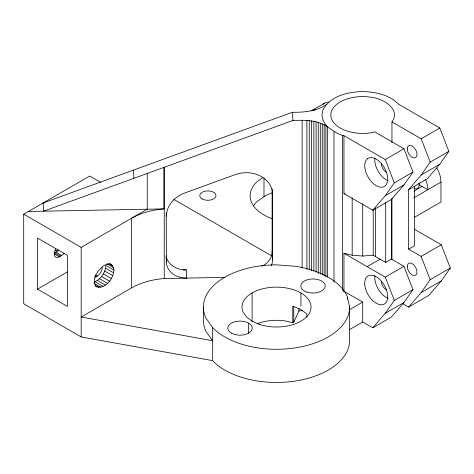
<?xml version="1.0" encoding="UTF-8"?>
<svg xmlns="http://www.w3.org/2000/svg" width="474" height="474" viewBox="0 0 474 474"><rect width="100%" height="100%" fill="white"/><g stroke="black" fill="none" stroke-linecap="round" stroke-linejoin="round"><path stroke-width="0.71" d="M349.391 329.679L362.705 321.994L362.705 302.092L343.952 291.267L343.952 253.264L352.188 255.231L362.705 256.031L373.216 255.231L385.688 262.43L391.429 259.112L391.429 199.441L403.931 184.943L412.978 172.074L403.931 148.747L374.715 131.879L370.958 132.779A31.894 18.415 0 0 1 330.811 114.992A31.894 18.415 0 0 1 370.958 97.206C382.085 98.302 401.407 108.582 391.951 121.931L391.951 142.662M327.516 277.142L327.516 126.724A40.628 23.457 0 0 1 323.458 108.925C331.32 95.523 348.301 91.997 362.705 91.535C375.438 91.956 389.432 94.64 398.557 104.203L439.825 128.021L448.848 151.33L439.825 164.223L427.299 178.805L414.377 186.27L414.371 245.84L408.629 249.158L421.149 256.387L430.173 279.696L421.149 292.582L408.624 307.063L402.45 303.49M93.864 282.149C100.648 279.488 105.584 272.71 105.898 265.422L113.944 270.062C113.813 278.238 104.647 290.639 95.695 286.207M257.169 323.724A34.537 19.938 0 0 1 285.455 320.981L292.766 322.729L293.773 322.148L298.922 311.051L298.922 308.165M408.624 307.063L428.751 295.444L441.276 280.964L450.3 268.077L441.276 244.768L414.288 229.185M326.87 104.167C316.94 111.218 304.249 112.451 292.428 112.273L43.104 202.979L43.578 211.179L292.896 120.467C302.062 120.165 311.56 119.863 320.294 123.145C328.944 125.977 334.745 134.035 343.952 135.683L343.952 193.588L372.76 210.219L385.255 195.726L394.303 182.851L412.978 172.074M408.629 249.158L408.624 189.63L421.167 174.995L430.214 162.12L448.848 151.33M362.705 321.994L372.76 327.801L385.255 313.308L394.303 300.433L412.978 289.65L403.931 266.329L391.429 259.112M372.76 327.801L391.429 317.017L403.931 302.525L412.978 289.65M262.78 177.637L257.352 181.406A46.725 26.977 0 0 0 271.969 218.609M408.624 189.63L414.377 186.27M436.821 167.992A20.317 11.732 60 0 1 440.542 177.572L440.956 182.105L413.737 197.883M349.646 307.069A73.132 42.222 0 0 1 295.444 347.851A73.132 42.222 0 0 1 213.182 328.18L205.876 317.995A73.132 42.222 0 0 1 276.514 264.848L295.444 266.281A73.132 42.222 0 0 1 347.158 296.137L349.646 307.069L349.646 340.243A73.132 42.222 0 0 1 295.444 381.025A73.132 42.222 0 0 1 213.182 361.354L212.672 360.649L81.161 336.925L23.7 303.751L23.7 214.183L89.776 176.032L100.535 182.247M58.361 249.922A7.11 4.106 -60 0 1 55.849 252.15L54.7 252.814L60.471 256.15M311.359 110.815L324.572 103.184M55.766 248.951A7.11 4.106 -60 0 0 54.682 255.907A7.11 4.106 -60 0 0 59.321 256.807L61.62 255.486A7.11 4.106 -60 0 0 64.138 253.252M23.7 214.183L81.161 247.357L147.236 209.206L147.236 173.472M37.487 289.152L67.367 306.405L67.367 255.314L37.487 238.067L37.487 289.152L67.349 271.916M94.948 277.379L97.247 276.052A7.11 4.106 -60 0 0 102.271 267.342M225.026 277.355L164.247 278.522L160.188 278.931A57.295 33.079 0 0 0 131.606 287.896L81.161 317.017L212.672 340.741L205.876 331.267A73.132 42.222 0 0 1 203.382 320.335L203.382 307.069M343.952 135.683L385.255 159.531L403.931 148.747M391.951 121.931L421.167 138.793L439.825 128.021M385.255 195.726L403.931 184.943M421.167 174.995L439.825 164.223M372.76 210.219L391.429 199.441M414.063 191.081L422.067 186.46M414.187 217.465L440.956 202.007L440.956 182.105M367.154 266.661L380.083 259.195M343.952 253.264L385.255 277.106L403.931 266.329M421.149 256.387L441.276 244.768M349.391 309.777L362.705 302.092M430.173 279.696L450.3 268.077M385.255 313.308L403.931 302.525M421.149 292.582L441.276 280.964M298.922 311.051L302.483 310.5M163.951 167.393L163.951 208.886L160.188 209.265A57.295 33.079 0 0 0 131.606 218.23L131.606 287.896M43.104 202.979L44.574 202.949M28.404 211.469L163.951 208.886M183.302 269.955L186.235 269.896L186.703 278.09A20.317 16.578 -3.3 0 1 166.404 261.891L166.125 257.115M343.952 193.588L345.321 193.919M342.909 291.018L343.952 291.267M113.944 270.062C110.803 252.049 86.304 278.896 96.933 286.924M419.194 184.801L427.815 189.778A20.317 11.732 60 0 0 425.397 179.172M173.834 199.388L271.916 256.013M110.181 263.769L111.42 264.486M109.073 263.609L112.788 265.754M106.846 263.728L113.647 267.656M105.607 268.166L113.647 272.811M104.742 271.063L112.788 275.708M103.373 273.913L111.42 278.558M101.59 276.526L109.636 281.171M55.511 250.035L57.36 251.102M55.849 252.15L61.62 255.486M95.333 274.944L97.247 276.052M94.818 275.975L96.098 276.715M99.51 278.718L107.557 283.363M54.125 253.809L59.321 256.807M97.283 280.347L105.323 284.993M94.984 281.675L103.024 286.32M94.604 283.695L100.796 287.268M95.001 285.33L98.716 287.475M421.167 138.793L430.214 162.12M385.255 159.531L394.303 182.851M385.255 277.106L394.303 300.433M292.428 112.273L292.896 120.467M272.437 191.466L272.597 259.853A20.317 16.578 -3.3 0 1 271.294 265.718M272.123 188.96L272.123 251.658L272.597 259.853M166.208 212.832L166.404 261.891M133.443 170.113L133.917 178.313M391.951 198.197L391.951 259.651M385.688 202.759L385.688 262.43M375.627 208.003L375.627 256.624M373.216 209.555L373.216 255.231M362.705 203.725L362.705 256.031M352.188 197.771L352.188 255.231M347.489 297.607L347.489 299.082M342.388 135.309L342.388 290.153M333.974 131.582L333.974 282M325.887 125.717L325.887 276.875M324.139 124.781L324.139 275.939M322.267 123.921L322.267 275.08M320.294 123.145L320.294 274.304M318.232 122.458L318.232 273.617M316.081 121.859L316.081 272.277M313.859 121.356L313.859 271.039M311.578 120.947L311.578 270.63M309.255 120.633L309.255 269.582M306.897 120.426L306.897 269.374M306.844 317.153L306.844 314.274L306.423 313.687L300.937 309.558L292.766 306.145L292.766 322.729M302.128 120.313L302.128 267.786M300.937 292.968L300.937 306.24M293.773 306.287L293.773 322.148M263.988 178.271L263.988 196.704M252.097 292.968L252.097 321.722M248.607 323.132L248.607 333.228M212.672 327.475L212.672 360.649M164.247 167.269L164.247 278.522M81.161 247.357L81.161 336.925M388.212 298.383A16.252 9.385 60 0 1 374.887 275.714M388.212 180.801A16.252 9.385 60 0 1 374.887 158.132M386.263 172.24A6.909 3.988 60 0 1 381.374 163.779M386.263 289.815A6.909 3.988 60 0 1 381.374 281.36M253.246 206.048A46.725 26.977 0 0 1 257.352 201.314L265.15 195.892A46.725 26.977 0 0 1 272.283 192.758M186.235 269.896A20.317 16.578 -3.3 0 1 166.101 255.859M418.998 182.97A8.123 4.693 60 0 1 413.95 188.379M311.904 110.531A20.317 11.732 60 0 1 315.672 109.879M323.108 104.321A20.317 11.732 60 0 1 328.885 102.248M166.404 216.245A30.614 24.986 -3.3 0 1 185.109 192.853L235.181 174.639A26.959 22 -3.3 0 1 272.597 194.198M272.123 251.658A20.317 16.578 -3.3 0 1 261.974 266.222M367.557 158.672L365.892 160.591A16.252 9.385 60 0 0 366.657 174.272L368.636 178.017A16.252 9.385 60 0 0 384.852 186.134A16.252 9.385 60 0 0 383.774 166.789A16.252 9.385 60 0 0 367.557 158.672M259.248 324.334L252.097 321.165L246.604 317.035L243.156 312.23A34.537 19.938 0 0 1 276.514 287.131A34.537 19.938 0 0 1 309.872 312.23A34.537 19.938 0 0 1 259.248 324.334M364.737 284.24A16.252 9.385 60 0 0 382.595 304.699A16.252 9.385 60 0 0 381.28 281.005A16.252 9.385 60 0 0 364.737 284.24M306.909 292.097A12.188 7.039 0 0 0 325.188 286A12.188 7.039 0 0 0 306.909 279.909A12.188 7.039 0 0 0 306.909 292.097M231.454 333.133A12.188 7.039 0 0 0 251.818 329.922A12.188 7.039 0 0 0 236.816 321.342A12.188 7.039 0 0 0 231.454 333.133M407.231 148.848A6.909 3.988 60 0 0 414.56 157.966A6.909 3.988 60 0 0 414.56 148.196A6.909 3.988 60 0 0 407.231 148.848M407.225 266.435A6.909 3.988 60 0 0 414.549 275.548A6.909 3.988 60 0 0 414.543 265.784A6.909 3.988 60 0 0 407.225 266.435M202.131 198.914A8.123 4.693 0 0 0 215.723 196.811A8.123 4.693 0 0 0 205.769 191.063A8.123 4.693 0 0 0 202.131 198.914"/></g></svg>
